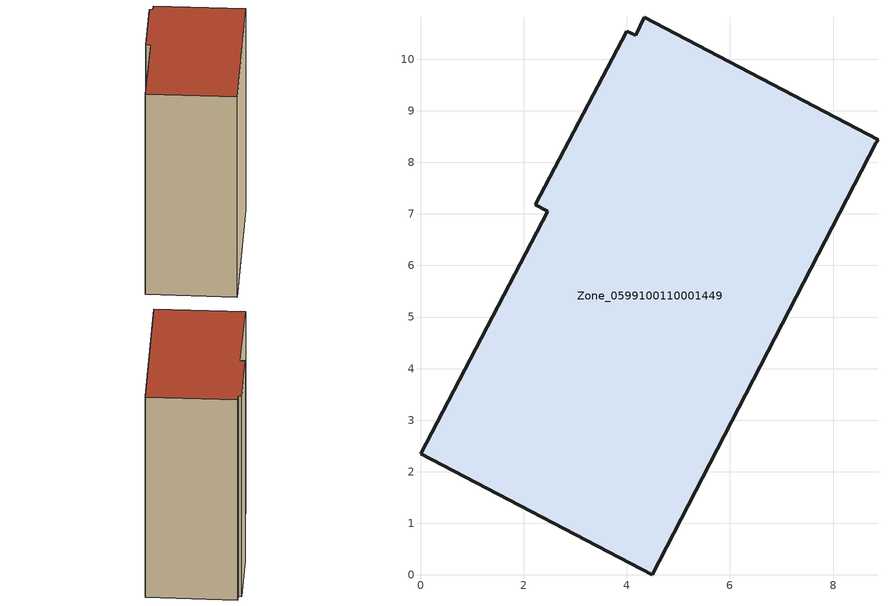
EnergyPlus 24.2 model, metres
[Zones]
Zone_0599100110001449
 floor ground (C_G): 8.83,8.37 4.5,0 0,2.35 2.47,7.05 2.23,7.17 4,10.54 4.17,10.47 4.34,10.82 8.87,8.44 z0
 wall outside (C_F): 4,10.54 2.23,7.17 2.47,7.05 0,2.35 4.5,0 8.83,8.37 8.87,8.44 4.34,10.82 4.17,10.47 4,10.54 z0:12.84
 roof outside (C_R): 4.5,0 8.83,8.37 8.87,8.44 4.34,10.82 4.17,10.47 4,10.54 2.23,7.17 2.47,7.05 0,2.35 z12.84
[BUILDING]
Pand.0599100110001449: North Axis=0; Terrain=City; Loads Convergence Tolerance Value=0.04; Temperature Convergence Tolerance Value=0.4; Solar Distribution=FullExterior; Maximum Number of Warmup Days=25; Minimum Number of Warmup Days=1
[Site:Location]
Rotterdam.The.Hague.AP_ZH_NLD Design_Conditions: Latitude=51.96; Longitude=4.45; Time Zone=1; Elevation=-4.5
[SITE:GROUNDTEMPERATURE:BUILDINGSURFACE]
18, 18, 18, 18, 18, 18, 18, 18, 18, 18, 18, 18
[MATERIAL] Thermal Absorptance=0.9; Solar Absorptance=0.7; Visible Absorptance=0.7
Name | Roughness | Thickness | Conductivity | Density | Specific Heat
G.TC.2015-2018 | MediumSmooth | 0.15 | 0.0428571 | 540 | 1210
F.TC.2015-2018 | Rough | 0.3 | 0.0666667 | 1920 | 840
R.TC.2015-2018 | MediumRough | 0.2 | 0.0333333 | 1500 | 1000
[CONSTRUCTION]
C_G: G.TC.2015-2018
C_F: F.TC.2015-2018
C_R: R.TC.2015-2018
[ZONE]
Zone_0599100110001449: Type=1; Multiplier=1; Ceiling Height=Autocalculate; Volume=Autocalculate; Floor Area=autocalculate; Part of Total Floor Area=Yes
[ZONEINFILTRATION:DESIGNFLOWRATE]
Infil_Zone_0599100110001449: Zone or ZoneList or Space or SpaceList=Zone_0599100110001449; Schedule=AlwaysOn; Design Flow Rate Calculation Method=Flow/Area; Flow Rate per Floor Area=0.0015; Constant Term Coefficient=1; Temperature Term Coefficient=0; Velocity Term Coefficient=0; Velocity Squared Term Coefficient=0
[HVACTEMPLATE:ZONE:IDEALLOADSAIRSYSTEM]
Zone_0599100110001449: Maximum Heating Supply Air Temperature=50; Minimum Cooling Supply Air Temperature=13; Maximum Heating Supply Air Humidity Ratio=0.0156; Minimum Cooling Supply Air Humidity Ratio=0.0077; Heating Limit=NoLimit; Cooling Limit=NoLimit; Dehumidification Control Type=ConstantSensibleHeatRatio; Cooling Sensible Heat Ratio=0.7; Dehumidification Setpoint=60; Humidification Control Type=None; Humidification Setpoint=30; Outdoor Air Method=None; Outdoor Air Flow Rate per Person=0.00944; Outdoor Air Flow Rate per Zone Floor Area=0; Outdoor Air Flow Rate per Zone=0; Demand Controlled Ventilation Type=None; Outdoor Air Economizer Type=NoEconomizer; Heat Recovery Type=None; Sensible Heat Recovery Effectiveness=0.7; Latent Heat Recovery Effectiveness=0.65
[ZONECONTROL:THERMOSTAT]
ThermostatControl_Zone_0599100110001449: Zone or ZoneList=Zone_0599100110001449; Control Type Schedule=DualSetpointControlType; Control 1=Thermostat_Zone_0599100110001449; Temperature Difference Between Cutout And Setpoint=0
[THERMOSTATSETPOINT:DUALSETPOINT]
Thermostat_Zone_0599100110001449: Heating Setpoint Temperature Schedule=HeatingSetpoint_Zone_0599100110001449; Cooling Setpoint Temperature Schedule=CoolingSetpoint_Zone_0599100110001449
[SCHEDULE:COMPACT]
HeatingSetpoint_Zone_0599100110001449: Through: 12/31, For: AllDays, Until: 24:00, 21
CoolingSetpoint_Zone_0599100110001449: Through: 12/31, For: AllDays, Until: 24:00, 24
DualSetpointControlType: Through: 12/31, For: AllDays, Until: 24:00, 4
AlwaysOn: Through: 12/31, For: AllDays, Until: 24:00, 1
